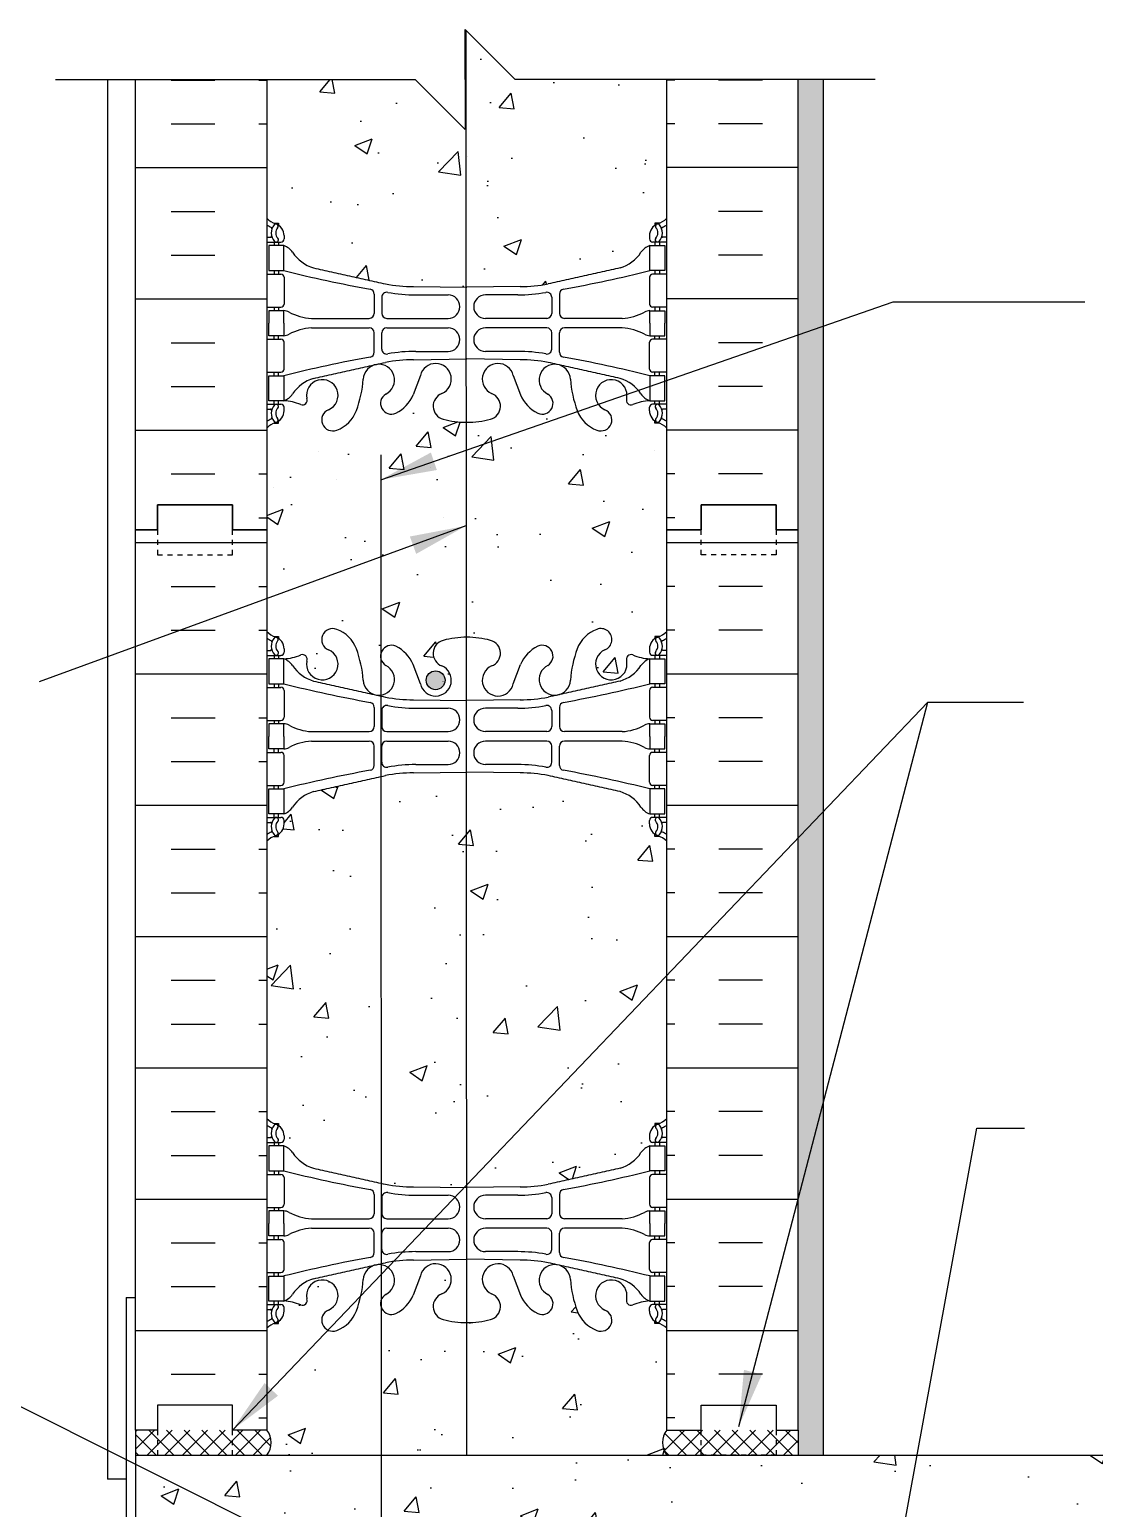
# Model space of a CAD drawing. Header units: inches. Extents: x 152.8 to 209.9, y 0.7 to 59.5.
# Drawn here: x 173.98 to 195.28, y 29.96 to 59.52 of the extents above; entities that cross this region are included whole.
import ezdxf

# ---------------------------------------------------------------- set-up
doc = ezdxf.new("R2010")
doc.units = ezdxf.units.IN
doc.header["$LTSCALE"] = 0.5
doc.header["$MEASUREMENT"] = 0
doc.linetypes.add('DASHED2', pattern=[0.375, 0.25, -0.125])
for name, color, linetype in [('HATCH', 12, 'Continuous'), ('line25', 2, 'Continuous'), ('LINE3', 3, 'Continuous'), ('LINE50', 5, 'Continuous'), ('LINE9', 9, 'Continuous'), ('TEXT', 4, 'Continuous'), ('Web_Edge', 9, 'Continuous')]:
    doc.layers.add(name, color=color, linetype=linetype)
doc.styles.add('DIM', font='romans.shx', dxfattribs={"width": 0.7})
doc.dimstyles.new('ext_12', dxfattribs={"dimscale": 12, "dimtxt": 0.09375, "dimasz": 0.09375, "dimexe": 0.09375, "dimexo": 0.0625, "dimgap": 0.0625, "dimtad": 1, "dimdec": 1, "dimzin": 3, "dimdsep": 46, "dimlunit": 4, "dimtxsty": 'DIM', "dimcen": 0.09, "dimdle": 0.09375, "dimclrt": 4, "dimadec": 0, "dimazin": 0, "dimtfac": 1, "dimtdec": 1, "dimtmove": 2, "dimatfit": 3, "dimfxl": 1, "dimfrac": 2, "dimtolj": 1, "dimtzin": 0, "dimarcsym": 0})

msp = doc.modelspace()

# ---------------------------------------------------------------- hatches: boundary and pattern name
at = {"layer": 'HATCH'}
h = msp.add_hatch(dxfattribs=at)
h.set_pattern_fill('AR-CONC', color=256, scale=0.5)
edge = h.paths.add_edge_path()
edge.add_line((182.707, 54.371), (181.661, 54.386))
edge.add_arc((181.656, 57.37), 2.984, 259.2546, 270.0995, ccw=False)
edge.add_spline(control_points=[(181.099, 54.439), (179.662, 54.759)], knot_values=[0, 0, 1, 1], degree=1, periodic=0)
edge.add_arc((179.869, 55.473), 0.743, 212.7919, 253.8107, ccw=False)
edge.add_arc((178.946, 54.862), 0.364, 34.9775, 70.3387)
edge.add_line((179.068, 55.204), (179.068, 54.704))
edge.add_line((179.068, 54.704), (178.768, 54.704))
edge.add_line((178.768, 54.704), (178.768, 55.204))
edge.add_line((178.768, 55.204), (178.963, 55.204))
edge.add_line((178.963, 55.204), (178.963, 55.274))
edge.add_line((178.963, 55.274), (178.727, 55.274))
edge.add_line((178.727, 55.274), (178.727, 58.514))
edge.add_line((178.727, 58.514), (178.566, 58.514))
edge.add_line((178.566, 58.514), (174.499, 58.524))
edge.add_line((174.499, 58.524), (181.696, 58.524))
edge.add_line((181.696, 58.524), (182.696, 57.524))
edge.add_line((182.696, 57.524), (182.696, 58.524))
edge.add_line((182.696, 58.524), (182.705, 59.515))
edge.add_line((182.705, 59.515), (182.707, 54.371))
h.paths.add_polyline_path([(178.928, 55.631, -0.498303), (178.943, 55.561, 0.373015), (178.949, 55.351, -1), (178.883, 55.29, -0.373584), (178.874, 55.618, -0.348752), (178.929, 55.631, 0.023531), (178.907, 55.64, -0.017922), (178.873, 55.653), (178.963, 55.653), (178.963, 55.612, 0.040089)], flags=16)
edge = h.paths.add_edge_path()
edge.add_line((186.727, 58.524), (183.696, 58.524))
edge.add_line((183.696, 58.524), (182.705, 59.515))
edge.add_line((182.705, 59.515), (182.707, 54.371))
edge.add_line((182.707, 54.371), (182.727, 54.371))
edge.add_line((182.727, 54.371), (183.794, 54.386))
edge.add_arc((183.799, 57.37), 2.984, 269.9005, 280.7454)
edge.add_spline(control_points=[(184.356, 54.439), (185.793, 54.759)], knot_values=[0, 0, 1, 1], degree=1, periodic=0)
edge.add_arc((185.586, 55.473), 0.743, 286.1893, 327.2081)
edge.add_arc((186.509, 54.862), 0.364, 109.6613, 145.0225, ccw=False)
edge.add_line((186.386, 55.204), (186.491, 55.204))
edge.add_line((186.491, 55.204), (186.491, 55.274))
edge.add_line((186.491, 55.274), (186.444, 55.274))
edge.add_arc((186.444, 55.337), 0.0625, 180, 270, ccw=False)
edge.add_line((186.381, 55.337), (186.381, 55.404))
edge.add_arc((186.631, 55.404), 0.25, 124.0558, 180, ccw=False)
edge.add_line((186.491, 55.612), (186.491, 55.653))
edge.add_line((186.491, 55.653), (186.581, 55.653))
edge.add_arc((186.381, 56.112), 0.5, 293.5782, 313.7891)
edge.add_line((186.727, 55.751), (186.727, 58.524))
h.paths.add_polyline_path([(182.709, 51.674, -0.065815), (182.253, 51.736, -0.734872), (182.23, 52.247, 1.612474), (181.799, 52.607), (181.656, 52.22, -0.173075), (181.31, 51.853, -0.940793), (181.107, 52.236, 1.753171), (180.656, 52.533, -0.068226), (180.52, 51.905, -0.21345), (180.128, 51.516, -1), (179.964, 51.924, 2.087231), (179.53, 52.149, -0.669601), (179.398, 52.029, 0.085348), (179.068, 52.104), (178.963, 52.104), (178.963, 52.034), (179.011, 52.034, -0.414214), (179.073, 51.972), (179.073, 51.904, -0.249069), (178.963, 51.697), (178.963, 51.656), (178.873, 51.656, 0.088416), (178.727, 51.558), (178.727, 49.808), (179.053, 49.933), (178.951, 49.63), (178.727, 49.781), (178.727, 49.524), (178.727, 47.489, 0.088416), (178.873, 47.392), (178.963, 47.392), (178.963, 47.35, -0.249069), (179.073, 47.143), (179.073, 47.076, -0.414214), (179.011, 47.013), (178.963, 47.013), (178.963, 46.943), (179.068, 46.943, 0.085348), (179.398, 47.019, -0.669601), (179.53, 46.899, 2.087231), (179.964, 47.123, -1), (180.128, 47.532, -0.21345), (180.52, 47.143, -0.068226), (180.656, 46.515, 0.019661), (180.658, 46.49), (181.007, 46.49), (181.007, 46.954, -0.611643), (181.31, 47.195, -0.173075), (181.656, 46.828), (181.782, 46.488), (181.918, 46.487, -0.03635), (181.916, 46.514, -1), (182.291, 46.514, -0.92985), (181.918, 46.487), (181.782, 46.488), (181.799, 46.441, 1.612474), (182.23, 46.801, -0.734872), (182.253, 47.312, -0.066123), (182.711, 47.374)])
h.paths.add_polyline_path([(182.012, 51.168), (181.713, 51.194), (181.954, 51.481)], flags=16)
edge = h.paths.add_edge_path()
edge.add_spline(control_points=[(181.008, 44.589), (180.532, 44.483)], knot_values=[0.605058, 0.605058, 0.936185, 0.936185], degree=1, periodic=0)
edge.add_spline(control_points=[(180.532, 44.483), (180.358, 44.444)], knot_values=[0.484046, 0.484046, 0.605058, 0.605058], degree=1, periodic=0)
edge.add_spline(control_points=[(180.358, 44.444), (180.195, 44.408)], knot_values=[0.371012, 0.371012, 0.484046, 0.484046], degree=1, periodic=0)
edge.add_spline(control_points=[(180.195, 44.408), (179.662, 44.289)], knot_values=[0, 0, 0.371012, 0.371012], degree=1, periodic=0)
edge.add_arc((179.869, 43.575), 0.743, 106.1893, 147.2081)
edge.add_arc((178.946, 44.186), 0.364, 289.6613, 325.0225, ccw=False)
edge.add_line((179.068, 43.843), (178.963, 43.843))
edge.add_line((178.963, 43.843), (178.963, 43.773))
edge.add_line((178.963, 43.773), (179.011, 43.773))
edge.add_arc((179.011, 43.711), 0.0625, 0, 90, ccw=False)
edge.add_line((179.073, 43.711), (179.073, 43.643))
edge.add_arc((178.823, 43.643), 0.25, 304.0558, 360, ccw=False)
edge.add_line((178.963, 43.436), (178.963, 43.394))
edge.add_line((178.963, 43.394), (178.873, 43.394))
edge.add_arc((179.073, 42.936), 0.5, 113.5782, 133.7891)
edge.add_line((178.727, 43.297), (178.727, 37.751))
edge.add_arc((179.073, 38.112), 0.5, 226.2109, 246.4218)
edge.add_line((178.873, 37.653), (178.963, 37.653))
edge.add_line((178.963, 37.653), (178.963, 37.612))
edge.add_arc((178.823, 37.404), 0.25, 0, 55.9442, ccw=False)
edge.add_line((179.073, 37.404), (179.073, 37.337))
edge.add_arc((179.011, 37.337), 0.0625, -90, 0, ccw=False)
edge.add_line((179.011, 37.274), (178.963, 37.274))
edge.add_line((178.963, 37.274), (178.963, 37.204))
edge.add_line((178.963, 37.204), (179.068, 37.204))
edge.add_arc((178.946, 36.862), 0.364, 34.9775, 70.3387, ccw=False)
edge.add_arc((179.869, 37.473), 0.743, 212.7919, 253.8107)
edge.add_spline(control_points=[(179.662, 36.759), (181.01, 36.459)], knot_values=[0, 0, 0.937764, 0.937764], degree=1, periodic=0)
edge.add_line((181.01, 36.459), (181.008, 44.589))
edge = h.paths.add_edge_path()
edge.add_line((182.712, 44.677), (181.661, 44.661))
edge.add_arc((181.656, 41.678), 2.984, 89.9005, 100.7454)
edge.add_spline(control_points=[(181.099, 44.609), (181.008, 44.589)], knot_values=[0.936185, 0.936185, 1, 1], degree=1, periodic=0)
edge.add_line((181.008, 44.589), (181.01, 36.459))
edge.add_spline(control_points=[(181.01, 36.459), (181.099, 36.439)], knot_values=[0.937764, 0.937764, 1, 1], degree=1, periodic=0)
edge.add_arc((181.656, 39.37), 2.984, 259.2546, 270.0995)
edge.add_line((181.661, 36.386), (182.716, 36.371))
edge.add_line((182.716, 36.371), (182.712, 44.677))
edge = h.paths.add_edge_path()
edge.add_arc((186.381, 42.936), 0.5, 46.2109, 66.4218)
edge.add_line((186.581, 43.394), (186.491, 43.394))
edge.add_line((186.491, 43.394), (186.491, 43.436))
edge.add_arc((186.631, 43.643), 0.25, 180, 235.9442, ccw=False)
edge.add_line((186.381, 43.643), (186.381, 43.711))
edge.add_arc((186.444, 43.711), 0.0625, 90, 180, ccw=False)
edge.add_line((186.444, 43.773), (186.491, 43.773))
edge.add_line((186.491, 43.773), (186.491, 43.843))
edge.add_line((186.491, 43.843), (186.386, 43.843))
edge.add_arc((186.509, 44.186), 0.364, 214.9775, 250.3387, ccw=False)
edge.add_arc((185.586, 43.575), 0.743, 32.7919, 73.8107)
edge.add_spline(control_points=[(185.793, 44.289), (184.356, 44.609)], knot_values=[0, 0, 1, 1], degree=1, periodic=0)
edge.add_arc((183.799, 41.678), 2.984, 79.2546, 90.0995)
edge.add_line((183.794, 44.661), (182.727, 44.677))
edge.add_line((182.727, 44.677), (182.712, 44.677))
edge.add_line((182.712, 44.677), (182.716, 36.371))
edge.add_line((182.716, 36.371), (182.727, 36.371))
edge.add_line((182.727, 36.371), (183.794, 36.386))
edge.add_arc((183.799, 39.37), 2.984, 269.9005, 280.7454)
edge.add_spline(control_points=[(184.356, 36.439), (185.793, 36.759)], knot_values=[0, 0, 1, 1], degree=1, periodic=0)
edge.add_arc((185.586, 37.473), 0.743, 286.1893, 327.2081)
edge.add_arc((186.509, 36.862), 0.364, 109.6613, 145.0225, ccw=False)
edge.add_line((186.386, 37.204), (186.491, 37.204))
edge.add_line((186.491, 37.204), (186.491, 37.274))
edge.add_line((186.491, 37.274), (186.444, 37.274))
edge.add_arc((186.444, 37.337), 0.0625, 180, 270, ccw=False)
edge.add_line((186.381, 37.337), (186.381, 37.404))
edge.add_arc((186.631, 37.404), 0.25, 124.0558, 180, ccw=False)
edge.add_line((186.491, 37.612), (186.491, 37.653))
edge.add_line((186.491, 37.653), (186.581, 37.653))
edge.add_arc((186.381, 38.112), 0.5, 293.5782, 313.7891)
edge.add_line((186.727, 37.751), (186.727, 43.297))
h.paths.add_polyline_path([(182.718, 33.674, -0.067107), (182.253, 33.736, -0.734872), (182.23, 34.247, 1.612474), (181.799, 34.607), (181.656, 34.22, -0.173075), (181.31, 33.853, -0.461116), (181.011, 33.993), (181.011, 31.024), (182.719, 31.024)])
h.paths.add_polyline_path([(181.011, 33.993, -0.135532), (181.01, 34.109), (181.01, 34.829, 0.42419), (180.657, 34.549, -0.069923), (180.52, 33.905, -0.21345), (180.128, 33.516, -1), (179.964, 33.924, 2.087231), (179.53, 34.149, -0.669601), (179.398, 34.029, 0.085348), (179.068, 34.104), (178.963, 34.104), (178.963, 34.034), (179.011, 34.034, -0.414214), (179.073, 33.972), (179.073, 33.904, -0.249069), (178.963, 33.697), (178.963, 33.656), (178.873, 33.656, 0.088416), (178.727, 33.558), (178.727, 31.524, -0.356204), (178.727, 31.024), (181.011, 31.024)])
h = msp.add_hatch(dxfattribs=at)
h.set_pattern_fill('AR-SAND', color=256, scale=0.25, style=0)
h.set_pattern_definition([(37.5, (147.4896, 14.54505), (-0.0157483, 0.481706), [0, -0.38, 0, -0.425, 0, -0.40625]), (7.5, (147.4896, 14.54505), (0.442444, 0.7055365), [0, -0.205, 0, -0.3425, 0, -0.13125]), (327.5, (147.1821, 14.54505), (0.7785355, 0.0014148), [0, -0.125, 0, -0.45, 0, -0.5875]), (317.5, (147.1821, 14.54505), (0.751532, 0.219419), [0, -0.0625, 0, -0.295, 0, -0.3375])])
h.paths.add_polyline_path([(189.852, 58.524), (189.352, 58.524), (189.352, 49.524), (189.352, 31.524), (189.352, 31.024), (189.852, 31.024)])
h = msp.add_hatch(dxfattribs=at)
h.set_pattern_fill('AR-CONC', color=256, scale=0.5, style=0)
h.paths.add_polyline_path([(185.327, 47.532, -1), (185.491, 47.123, 2.087231), (185.924, 46.899, -0.669601), (186.057, 47.019, 0.085348), (186.386, 46.943), (186.491, 46.943), (186.491, 47.013), (186.444, 47.013, -0.414214), (186.381, 47.076), (186.381, 47.143, -0.249069), (186.491, 47.35), (186.491, 47.392), (186.581, 47.392, 0.088416), (186.727, 47.489), (186.727, 49.524), (186.727, 51.558, 0.088416), (186.581, 51.656), (186.491, 51.656), (186.491, 51.697, -0.249069), (186.381, 51.904), (186.381, 51.972, -0.414214), (186.444, 52.034), (186.491, 52.034), (186.491, 52.104), (186.386, 52.104, 0.085348), (186.057, 52.029, -0.669601), (185.924, 52.149, 2.087231), (185.491, 51.924, -1), (185.327, 51.516, -0.21345), (184.935, 51.905, -0.068226), (184.799, 52.533, 1.753171), (184.348, 52.236, -0.940793), (184.145, 51.853, -0.173075), (183.799, 52.22), (183.656, 52.607, 1.612474), (183.225, 52.247, -0.734872), (183.202, 51.736, -0.068475), (182.727, 51.674, -0.002649), (182.709, 51.674), (182.711, 47.374, -0.002341), (182.727, 47.374, -0.068475), (183.202, 47.312, -0.734872), (183.225, 46.801, 1.612474), (183.656, 46.441), (183.799, 46.828, -0.173075), (184.145, 47.195, -0.940793), (184.348, 46.811, 1.753171), (184.799, 46.515, -0.068226), (184.935, 47.143, -0.21345)])
h = msp.add_hatch(dxfattribs=at)
h.set_pattern_fill('INSUL', color=256, scale=7, style=0)
h.set_pattern_definition([(0, (-2747.4342, -365.4856), (0, 2.625), []), (0, (-2747.4342, -364.6106), (0, 2.625), [0.875, -0.875]), (0, (-2747.4342, -363.7356), (0, 2.625), [0.875, -0.875])])
h.paths.add_polyline_path([(176.102, 31.524), (176.54, 31.524), (176.54, 32.024), (178.04, 32.024), (178.04, 31.524), (178.727, 31.524), (178.727, 49.524), (178.04, 49.524), (178.04, 50.024), (176.54, 50.024), (176.54, 49.524), (176.102, 49.524)])
h = msp.add_hatch(dxfattribs=at)
h.set_pattern_fill('INSUL', color=256, scale=7, style=0)
h.set_pattern_definition([(180, (3112.889, -365.4856), (0, 2.625), []), (180, (3112.889, -364.6106), (0, 2.625), [0.875, -0.875]), (180, (3112.889, -363.7356), (0, 2.625), [0.875, -0.875])])
h.paths.add_polyline_path([(189.352, 31.524), (188.915, 31.524), (188.915, 32.024), (187.415, 32.024), (187.415, 31.524), (186.727, 31.524), (186.727, 49.524), (187.415, 49.524), (187.415, 50.024), (188.915, 50.024), (188.915, 49.524), (189.352, 49.524)])
h = msp.add_hatch(dxfattribs=at)
h.set_pattern_fill('AR-CONC', color=256, scale=0.5, style=0)
h.paths.add_polyline_path([(184.935, 33.905, -0.068226), (184.799, 34.533, 1.753171), (184.348, 34.236, -0.940793), (184.145, 33.853, -0.173075), (183.799, 34.22), (183.656, 34.607, 1.612474), (183.225, 34.247, -0.734872), (183.202, 33.736, -0.068475), (182.727, 33.674, -0.001362), (182.718, 33.674), (182.719, 31.024), (187.415, 31.024), (187.415, 31.524), (186.727, 31.524), (186.727, 33.558, 0.088416), (186.581, 33.656), (186.491, 33.656), (186.491, 33.697, -0.249069), (186.381, 33.904), (186.381, 33.972, -0.414214), (186.444, 34.034), (186.491, 34.034), (186.491, 34.104), (186.386, 34.104, 0.085348), (186.057, 34.029, -0.669601), (185.924, 34.149, 2.087231), (185.491, 33.924, -1), (185.327, 33.516, -0.21345)])
h = msp.add_hatch(dxfattribs=at)
h.set_pattern_fill('ANSI37', color=256, scale=2, style=0)
h.paths.add_polyline_path([(178.727, 31.524), (178.04, 31.524), (178.04, 31.024), (178.727, 31.024, 0.356204)])
h.paths.add_polyline_path([(178.04, 31.524), (176.54, 31.524), (176.54, 31.024), (178.04, 31.024)])
h.paths.add_polyline_path([(176.54, 31.524), (176.102, 31.524), (176.102, 31.024), (176.54, 31.024)])
h.paths.add_polyline_path([(187.415, 31.524), (186.727, 31.524, 0.356204), (186.727, 31.024), (187.415, 31.024)])
h.paths.add_polyline_path([(189.352, 31.524), (188.915, 31.524), (188.915, 31.024), (189.352, 31.024)])
h.paths.add_polyline_path([(188.915, 31.524), (187.415, 31.524), (187.415, 31.024), (188.915, 31.024)])
h = msp.add_hatch(dxfattribs=at)
h.set_pattern_fill('AR-CONC', color=256, scale=0.5, style=0)
h.set_pattern_definition([(50, (145.4896, 14.545), (3.5863, -0.31376), [0.375, -4.125]), (355, (145.4896, 14.545), (-0.69376, 3.76096), [0.3, -3.3]), (100.4514, (145.7885, 14.519), (2.89255, 3.4472), [0.3187, -3.50571]), (46.184, (145.4896, 15.545), (5.3362, -0.8276), [0.5625, -6.1875]), (96.636, (145.9343, 15.476), (4.6733, 4.8706), [0.47805, -5.25856]), (351.184, (145.4896, 15.545), (4.6733, 4.8706), [0.45, -4.95]), (21, (145.9896, 15.295), (2.98454, -2.0131), [0.375, -4.125]), (326, (145.9896, 15.295), (1.21658, 3.62575), [0.3, -3.3]), (71.4514, (146.2383, 15.1273), (4.20111, 1.61265), [0.3187, -3.50571]), (37.5, (145.4896, 14.545), (0.0608, 1.66447), [0, -3.26, 0, -3.35, 0, -3.3125]), (7.5, (145.4896, 14.545), (1.31535, 1.97206), [0, -1.91, 0, -3.185, 0, -1.2625]), (327.5, (144.3746, 14.545), (2.669112, -0.112774), [0, -1.25, 0, -3.9, 0, -5.175]), (317.5, (143.8746, 14.545), (2.91593, 0.500525), [0, -1.625, 0, -2.59, 0, -3.675])])
h.paths.add_polyline_path([(207.971, 31.024), (176.102, 31.024), (176.102, 7.024), (184.102, 7.024), (196.227, 28.024), (207.971, 28.024)])
at = {"layer": 'LINE3'}
msp.add_hatch(color=256, dxfattribs=at).paths.add_polyline_path([(181.916, 46.514, 1), (182.291, 46.514, 1)])

# ---------------------------------------------------------------- linework, layer by layer
at = {"layer": 'HATCH'}
for p, q in [((176.816, 58.514), (177.691, 58.514)), ((178.566, 58.514), (178.727, 58.514)), ((186.889, 58.514), (186.727, 58.514)), ((188.639, 58.514), (187.764, 58.514)), ((176.816, 57.639), (177.691, 57.639)), ((178.566, 57.639), (178.727, 57.639)), ((186.889, 57.639), (186.727, 57.639)), ((188.639, 57.639), (187.764, 57.639)), ((182.733, 56.991), (182.733, 56.991)), ((176.102, 56.764), (178.727, 56.764)), ((189.352, 56.764), (186.727, 56.764)), ((176.816, 55.889), (177.691, 55.889)), ((188.639, 55.889), (187.764, 55.889)), ((176.816, 55.014), (177.691, 55.014)), ((188.639, 55.014), (187.764, 55.014)), ((176.102, 54.139), (178.727, 54.139)), ((189.352, 54.139), (186.727, 54.139)), ((176.816, 53.264), (177.691, 53.264)), ((188.639, 53.264), (187.764, 53.264)), ((176.816, 52.389), (177.691, 52.389)), ((188.639, 52.389), (187.764, 52.389)), ((176.102, 51.514), (178.727, 51.514)), ((181.713, 51.194), (181.954, 51.481)), ((182.012, 51.166), (181.954, 51.479)), ((189.352, 51.514), (186.727, 51.514)), ((181.713, 51.194), (182.012, 51.168)), ((181.818, 51.223), (181.818, 51.223)), ((179.756, 51.08), (179.756, 51.08)), ((181.417, 50.89), (181.417, 50.89)), ((186.488, 51.11), (186.488, 51.11)), ((176.816, 50.639), (177.691, 50.639)), ((178.566, 50.639), (178.727, 50.639)), ((182.007, 50.775), (182.007, 50.775)), ((186.889, 50.639), (186.727, 50.639)), ((188.639, 50.639), (187.764, 50.639)), ((178.862, 50.361), (178.862, 50.361)), ((180.114, 50.526), (180.114, 50.526)), ((178.566, 49.764), (178.727, 49.764)), ((178.727, 49.808), (179.052, 49.933)), ((178.727, 49.781), (178.95, 49.63)), ((178.951, 49.628), (179.052, 49.93)), ((182.262, 49.767), (182.262, 49.767)), ((186.889, 49.764), (186.727, 49.764)), ((176.102, 31.024), (178.102, 31.024))]:
    msp.add_line(p, q, dxfattribs=at)
for centre, start, end in [((178.421, 31.274), 320.7878, 39.2122), ((187.034, 31.274), 140.7878, 219.2122)]:
    msp.add_arc(centre, 0.395, start, end, dxfattribs=at)
at = {"layer": 'line25'}
for p, q in [((178.727, 58.524), (178.727, 49.524)), ((186.727, 49.524), (186.727, 58.524)), ((178.727, 49.524), (178.727, 31.524)), ((186.727, 31.524), (186.727, 49.524))]:
    msp.add_line(p, q, dxfattribs=at)
at = {"layer": 'LINE3'}
for p, q in [((182.705, 59.515), (182.719, 31.024)), ((181.006, 51.024), (181.016, 14.416))]:
    msp.add_line(p, q, dxfattribs=at)
msp.add_circle((182.104, 46.514), 0.188, dxfattribs=at)
at = {"layer": 'LINE50'}
for p, q in [((176.102, 49.524), (176.102, 58.524)), ((189.352, 49.524), (189.352, 58.524)), ((176.102, 31.524), (176.102, 49.524)), ((189.352, 31.524), (189.352, 49.524)), ((176.102, 31.024), (176.102, 7.024)), ((176.102, 31.024), (207.971, 31.024))]:
    msp.add_line(p, q, dxfattribs=at)
for points in [[(178.727, 49.524), (178.04, 49.524), (178.04, 50.024), (176.54, 50.024), (176.54, 49.524), (176.102, 49.524)], [(176.102, 49.524), (176.54, 49.524), (176.54, 50.024), (178.04, 50.024), (178.04, 49.524), (178.727, 49.524)], [(186.727, 49.524), (187.415, 49.524), (187.415, 50.024), (188.915, 50.024), (188.915, 49.524), (189.352, 49.524)], [(189.352, 49.524), (188.915, 49.524), (188.915, 50.024), (187.415, 50.024), (187.415, 49.524), (186.727, 49.524)], [(178.727, 31.524), (178.04, 31.524), (178.04, 32.024), (176.54, 32.024), (176.54, 31.524), (176.102, 31.524)], [(186.727, 31.524), (187.415, 31.524), (187.415, 32.024), (188.915, 32.024), (188.915, 31.524), (189.352, 31.524)]]:
    msp.add_lwpolyline(points, dxfattribs=at)
at = {"layer": 'LINE9'}
for p, q in [((182.696, 58.524), (182.696, 59.524)), ((182.696, 59.524), (183.696, 58.524)), ((174.499, 58.524), (181.696, 58.524)), ((175.54, 58.524), (175.54, 30.545)), ((182.696, 57.524), (181.696, 58.524)), ((182.696, 58.524), (182.696, 57.524)), ((190.893, 58.524), (183.696, 58.524)), ((189.852, 58.524), (189.852, 31.024)), ((175.915, 34.176), (175.915, 19.024)), ((175.915, 34.176), (176.102, 34.176)), ((176.102, 31.524), (176.102, 31.024)), ((189.352, 31.524), (189.352, 31.024)), ((175.915, 30.545), (175.54, 30.545))]:
    msp.add_line(p, q, dxfattribs=at)
at = {"layer": 'LINE9', "linetype": 'DASHED2', "ltscale": 0.15}
for points in [[(176.54, 49.524), (176.54, 49.524), (176.54, 49.024), (178.04, 49.024), (178.04, 49.524), (178.04, 49.524)], [(188.915, 49.524), (188.915, 49.524), (188.915, 49.024), (187.415, 49.024), (187.415, 49.524), (187.415, 49.524)], [(176.54, 31.524), (176.54, 31.524), (176.54, 31.024), (178.04, 31.024), (178.04, 31.524), (178.04, 31.524)], [(188.915, 31.524), (188.915, 31.524), (188.915, 31.024), (187.415, 31.024), (187.415, 31.524), (187.415, 31.524)]]:
    msp.add_lwpolyline(points, dxfattribs=at)
at = {"layer": 'TEXT'}
for points in [[(189.689, 57.544, 0, 0.36, 0), (190.769, 57.544, 0, 0, 0), (198.021, 57.544, 0, 0, 0)], [(176.726, 54.743, 0, 0.36, 0), (175.646, 54.743, 0, 0, 0), (168.6, 54.743, 0, 0, 0)], [(182.258, 46.485, 0, 0.36, 0), (181.314, 46.49, 0, 0, 0), (162.88, 46.485, 0, 0, 0)], [(175.572, 40.075, 0, 0.36, 0), (174.492, 40.075, 0, 0, 0), (167.421, 40.075, 0, 0, 0)]]:
    msp.add_lwpolyline(points, format="xyseb", dxfattribs=at)
at = {"layer": 'Web_Edge'}
for p, q in [((178.873, 55.653), (178.963, 55.653)), ((178.963, 55.653), (178.963, 55.612)), ((186.581, 55.653), (186.491, 55.653)), ((186.491, 55.653), (186.491, 55.612)), ((178.727, 55.374), (178.805, 55.374)), ((179.073, 55.404), (179.073, 55.337)), ((186.381, 55.404), (186.381, 55.337)), ((186.727, 55.374), (186.65, 55.374)), ((178.727, 55.274), (179.011, 55.274)), ((178.873, 55.274), (178.873, 55.204)), ((178.963, 55.274), (178.963, 55.204)), ((186.727, 55.274), (186.444, 55.274)), ((186.491, 55.274), (186.491, 55.204)), ((186.581, 55.274), (186.581, 55.204)), ((178.873, 54.704), (178.873, 54.634)), ((178.963, 54.704), (178.963, 54.634)), ((186.491, 54.704), (186.491, 54.634)), ((186.581, 54.704), (186.581, 54.634)), ((178.727, 54.634), (179.011, 54.634)), ((179.073, 54.572), (179.073, 54.037)), ((186.381, 54.572), (186.381, 54.037)), ((186.727, 54.634), (186.444, 54.634)), ((180.875, 54.235), (180.875, 53.85)), ((181.028, 54.172), (181.028, 53.85)), ((181.661, 54.386), (182.727, 54.371)), ((181.708, 54.218), (182.355, 54.218)), ((183.794, 54.386), (182.727, 54.371)), ((183.747, 54.218), (183.1, 54.218)), ((184.427, 54.172), (184.427, 53.85)), ((184.579, 54.235), (184.579, 53.85)), ((178.727, 53.974), (179.011, 53.974)), ((178.873, 53.974), (178.873, 53.904)), ((178.963, 53.974), (178.963, 53.904)), ((186.727, 53.974), (186.444, 53.974)), ((186.491, 53.974), (186.491, 53.904)), ((186.581, 53.974), (186.581, 53.904)), ((179.621, 53.749), (180.776, 53.75)), ((179.621, 53.56), (180.776, 53.559)), ((181.128, 53.75), (182.355, 53.75)), ((181.128, 53.559), (182.355, 53.559)), ((184.327, 53.75), (183.1, 53.75)), ((184.327, 53.559), (183.1, 53.559)), ((185.834, 53.749), (184.679, 53.75)), ((185.834, 53.56), (184.679, 53.559)), ((178.727, 53.334), (179.011, 53.334)), ((178.873, 53.334), (178.873, 53.404)), ((178.963, 53.334), (178.963, 53.404)), ((179.073, 52.737), (179.073, 53.272)), ((180.875, 53.074), (180.875, 53.459)), ((181.028, 53.136), (181.028, 53.459)), ((184.427, 53.136), (184.427, 53.459)), ((184.579, 53.074), (184.579, 53.459)), ((186.381, 52.737), (186.381, 53.272)), ((186.727, 53.334), (186.444, 53.334)), ((186.491, 53.334), (186.491, 53.404)), ((186.581, 53.334), (186.581, 53.404)), ((181.661, 52.923), (182.727, 52.938)), ((181.708, 53.091), (182.355, 53.091)), ((183.794, 52.923), (182.727, 52.938)), ((183.747, 53.091), (183.1, 53.091)), ((178.727, 52.674), (179.011, 52.674)), ((178.873, 52.604), (178.873, 52.674)), ((178.963, 52.604), (178.963, 52.674)), ((186.727, 52.674), (186.444, 52.674)), ((186.491, 52.604), (186.491, 52.674)), ((186.581, 52.604), (186.581, 52.674)), ((181.799, 52.607), (181.656, 52.22)), ((183.656, 52.607), (183.799, 52.22)), ((178.873, 52.034), (178.873, 52.104)), ((178.963, 52.034), (178.963, 52.104)), ((186.491, 52.034), (186.491, 52.104)), ((186.581, 52.034), (186.581, 52.104)), ((178.727, 52.034), (179.011, 52.034)), ((178.727, 51.934), (178.805, 51.934)), ((179.073, 51.904), (179.073, 51.972)), ((186.381, 51.904), (186.381, 51.972)), ((186.727, 52.034), (186.444, 52.034)), ((186.727, 51.934), (186.65, 51.934)), ((178.873, 51.656), (178.963, 51.656)), ((178.963, 51.656), (178.963, 51.697)), ((186.491, 51.656), (186.491, 51.697)), ((186.581, 51.656), (186.491, 51.656)), ((178.873, 47.392), (178.963, 47.392)), ((178.963, 47.392), (178.963, 47.35)), ((186.581, 47.392), (186.491, 47.392)), ((186.491, 47.392), (186.491, 47.35)), ((178.727, 47.113), (178.805, 47.113)), ((178.727, 47.013), (179.011, 47.013)), ((178.873, 47.013), (178.873, 46.943)), ((178.963, 47.013), (178.963, 46.943)), ((179.073, 47.143), (179.073, 47.076)), ((186.381, 47.143), (186.381, 47.076)), ((186.727, 47.013), (186.444, 47.013)), ((186.491, 47.013), (186.491, 46.943)), ((186.581, 47.013), (186.581, 46.943)), ((186.727, 47.113), (186.65, 47.113)), ((181.799, 46.441), (181.656, 46.828)), ((183.656, 46.441), (183.799, 46.828)), ((178.873, 46.443), (178.873, 46.373)), ((178.963, 46.443), (178.963, 46.373)), ((186.491, 46.443), (186.491, 46.373)), ((186.581, 46.443), (186.581, 46.373)), ((178.727, 46.373), (179.011, 46.373)), ((179.073, 46.311), (179.073, 45.776)), ((181.661, 46.125), (182.727, 46.109)), ((183.794, 46.125), (182.727, 46.109)), ((186.381, 46.311), (186.381, 45.776)), ((186.727, 46.373), (186.444, 46.373)), ((180.875, 45.973), (180.875, 45.589)), ((181.028, 45.911), (181.028, 45.589)), ((181.708, 45.957), (182.355, 45.957)), ((183.747, 45.957), (183.1, 45.957)), ((184.427, 45.911), (184.427, 45.589)), ((184.579, 45.973), (184.579, 45.589)), ((178.727, 45.713), (179.011, 45.713)), ((178.873, 45.713), (178.873, 45.643)), ((178.963, 45.713), (178.963, 45.643)), ((186.727, 45.713), (186.444, 45.713)), ((186.491, 45.713), (186.491, 45.643)), ((186.581, 45.713), (186.581, 45.643)), ((179.621, 45.488), (180.776, 45.489)), ((179.621, 45.299), (180.776, 45.298)), ((181.128, 45.489), (182.355, 45.489)), ((181.128, 45.298), (182.355, 45.298)), ((184.327, 45.489), (183.1, 45.489)), ((184.327, 45.298), (183.1, 45.298)), ((185.834, 45.488), (184.679, 45.489)), ((185.834, 45.299), (184.679, 45.298)), ((178.727, 45.073), (179.011, 45.073)), ((178.873, 45.073), (178.873, 45.143)), ((178.963, 45.073), (178.963, 45.143)), ((179.073, 44.476), (179.073, 45.011)), ((180.875, 44.813), (180.875, 45.198)), ((181.028, 44.875), (181.028, 45.198)), ((184.427, 44.875), (184.427, 45.198)), ((184.579, 44.813), (184.579, 45.198)), ((186.381, 44.476), (186.381, 45.011)), ((186.727, 45.073), (186.444, 45.073)), ((186.491, 45.073), (186.491, 45.143)), ((186.581, 45.073), (186.581, 45.143)), ((181.661, 44.661), (182.727, 44.677)), ((181.708, 44.829), (182.355, 44.829)), ((183.794, 44.661), (182.727, 44.677)), ((183.747, 44.829), (183.1, 44.829)), ((178.727, 44.413), (179.011, 44.413)), ((178.873, 44.343), (178.873, 44.413)), ((178.963, 44.343), (178.963, 44.413)), ((186.727, 44.413), (186.444, 44.413)), ((186.491, 44.343), (186.491, 44.413)), ((186.581, 44.343), (186.581, 44.413)), ((178.727, 43.773), (179.011, 43.773)), ((178.873, 43.773), (178.873, 43.843)), ((178.963, 43.773), (178.963, 43.843)), ((186.727, 43.773), (186.444, 43.773)), ((186.491, 43.773), (186.491, 43.843)), ((186.581, 43.773), (186.581, 43.843)), ((178.727, 43.673), (178.805, 43.673)), ((179.073, 43.643), (179.073, 43.711)), ((186.381, 43.643), (186.381, 43.711)), ((186.727, 43.673), (186.65, 43.673)), ((178.873, 43.394), (178.963, 43.394)), ((178.963, 43.394), (178.963, 43.436)), ((186.491, 43.394), (186.491, 43.436)), ((186.581, 43.394), (186.491, 43.394)), ((178.873, 37.653), (178.963, 37.653)), ((178.963, 37.653), (178.963, 37.612)), ((186.581, 37.653), (186.491, 37.653)), ((186.491, 37.653), (186.491, 37.612)), ((178.727, 37.374), (178.805, 37.374)), ((178.727, 37.274), (179.011, 37.274)), ((178.873, 37.274), (178.873, 37.204)), ((178.963, 37.274), (178.963, 37.204)), ((179.073, 37.404), (179.073, 37.337)), ((186.381, 37.404), (186.381, 37.337)), ((186.727, 37.274), (186.444, 37.274)), ((186.491, 37.274), (186.491, 37.204)), ((186.581, 37.274), (186.581, 37.204)), ((186.727, 37.374), (186.65, 37.374)), ((178.873, 36.704), (178.873, 36.634)), ((178.963, 36.704), (178.963, 36.634)), ((186.491, 36.704), (186.491, 36.634)), ((186.581, 36.704), (186.581, 36.634)), ((178.727, 36.634), (179.011, 36.634)), ((179.073, 36.572), (179.073, 36.037)), ((181.661, 36.386), (182.727, 36.371)), ((183.794, 36.386), (182.727, 36.371)), ((186.381, 36.572), (186.381, 36.037)), ((186.727, 36.634), (186.444, 36.634)), ((180.875, 36.235), (180.875, 35.85)), ((181.028, 36.172), (181.028, 35.85)), ((181.708, 36.218), (182.355, 36.218)), ((183.747, 36.218), (183.1, 36.218)), ((184.427, 36.172), (184.427, 35.85)), ((184.579, 36.235), (184.579, 35.85)), ((178.727, 35.974), (179.011, 35.974)), ((178.873, 35.974), (178.873, 35.904)), ((178.963, 35.974), (178.963, 35.904)), ((186.727, 35.974), (186.444, 35.974)), ((186.491, 35.974), (186.491, 35.904)), ((186.581, 35.974), (186.581, 35.904)), ((179.621, 35.749), (180.776, 35.75)), ((179.621, 35.56), (180.776, 35.559)), ((181.128, 35.75), (182.355, 35.75)), ((181.128, 35.559), (182.355, 35.559)), ((184.327, 35.75), (183.1, 35.75)), ((184.327, 35.559), (183.1, 35.559)), ((185.834, 35.749), (184.679, 35.75)), ((185.834, 35.56), (184.679, 35.559)), ((178.727, 35.334), (179.011, 35.334)), ((178.873, 35.334), (178.873, 35.404)), ((178.963, 35.334), (178.963, 35.404)), ((179.073, 34.737), (179.073, 35.272)), ((180.875, 35.074), (180.875, 35.459)), ((181.028, 35.136), (181.028, 35.459)), ((184.427, 35.136), (184.427, 35.459)), ((184.579, 35.074), (184.579, 35.459)), ((186.381, 34.737), (186.381, 35.272)), ((186.727, 35.334), (186.444, 35.334)), ((186.491, 35.334), (186.491, 35.404)), ((186.581, 35.334), (186.581, 35.404)), ((181.661, 34.923), (182.727, 34.938)), ((181.708, 35.091), (182.355, 35.091)), ((183.794, 34.923), (182.727, 34.938)), ((183.747, 35.091), (183.1, 35.091)), ((178.727, 34.674), (179.011, 34.674)), ((178.873, 34.604), (178.873, 34.674)), ((178.963, 34.604), (178.963, 34.674)), ((181.799, 34.607), (181.656, 34.22)), ((183.656, 34.607), (183.799, 34.22)), ((186.727, 34.674), (186.444, 34.674)), ((186.491, 34.604), (186.491, 34.674)), ((186.581, 34.604), (186.581, 34.674)), ((178.727, 34.034), (179.011, 34.034)), ((178.873, 34.034), (178.873, 34.104)), ((178.963, 34.034), (178.963, 34.104)), ((186.727, 34.034), (186.444, 34.034)), ((186.491, 34.034), (186.491, 34.104)), ((186.581, 34.034), (186.581, 34.104)), ((178.727, 33.934), (178.805, 33.934)), ((179.073, 33.904), (179.073, 33.972)), ((186.381, 33.904), (186.381, 33.972)), ((186.727, 33.934), (186.65, 33.934)), ((178.873, 33.656), (178.963, 33.656)), ((178.963, 33.656), (178.963, 33.697)), ((186.491, 33.656), (186.491, 33.697)), ((186.581, 33.656), (186.491, 33.656))]:
    msp.add_line(p, q, dxfattribs=at)
for points in [[(178.768, 54.704), (179.068, 54.704), (179.068, 55.204), (178.768, 55.204)], [(186.686, 54.704), (186.386, 54.704), (186.386, 55.204), (186.686, 55.204)], [(178.768, 52.604), (179.068, 52.604), (179.068, 52.104), (178.768, 52.104)], [(186.686, 52.604), (186.386, 52.604), (186.386, 52.104), (186.686, 52.104)], [(178.768, 46.443), (179.068, 46.443), (179.068, 46.943), (178.768, 46.943)], [(186.686, 46.443), (186.386, 46.443), (186.386, 46.943), (186.686, 46.943)], [(178.768, 44.343), (179.068, 44.343), (179.068, 43.843), (178.768, 43.843)], [(186.686, 44.343), (186.386, 44.343), (186.386, 43.843), (186.686, 43.843)], [(178.768, 36.704), (179.068, 36.704), (179.068, 37.204), (178.768, 37.204)], [(186.686, 36.704), (186.386, 36.704), (186.386, 37.204), (186.686, 37.204)], [(178.768, 34.604), (179.068, 34.604), (179.068, 34.104), (178.768, 34.104)], [(186.686, 34.604), (186.386, 34.604), (186.386, 34.104), (186.686, 34.104)]]:
    msp.add_lwpolyline(points, close=True, dxfattribs=at)
for points in [[(179.068, 53.654), (179.068, 53.904), (178.768, 53.904), (178.768, 53.654)], [(186.386, 53.654), (186.386, 53.904), (186.686, 53.904), (186.686, 53.654)], [(179.068, 53.654), (179.068, 53.404), (178.768, 53.404), (178.768, 53.654)], [(186.386, 53.654), (186.386, 53.404), (186.686, 53.404), (186.686, 53.654)], [(179.068, 45.393), (179.068, 45.643), (178.768, 45.643), (178.768, 45.393)], [(186.386, 45.393), (186.386, 45.643), (186.686, 45.643), (186.686, 45.393)], [(179.068, 45.393), (179.068, 45.143), (178.768, 45.143), (178.768, 45.393)], [(186.386, 45.393), (186.386, 45.143), (186.686, 45.143), (186.686, 45.393)], [(179.068, 35.654), (179.068, 35.904), (178.768, 35.904), (178.768, 35.654)], [(186.386, 35.654), (186.386, 35.904), (186.686, 35.904), (186.686, 35.654)], [(179.068, 35.654), (179.068, 35.404), (178.768, 35.404), (178.768, 35.654)], [(186.386, 35.654), (186.386, 35.404), (186.686, 35.404), (186.686, 35.654)]]:
    msp.add_lwpolyline(points, dxfattribs=at)
for centre, radius, start, end in [((179.073, 56.112), 0.5, 226.2109, 250.5288), ((179.073, 56.112), 0.6, 234.7832, 245.0748), ((179.067, 55.459), 0.25, 140.1145, 222.4609), ((178.909, 55.59), 0.045, 321.448, 139.1879), ((178.823, 55.404), 0.25, 0, 70.5288), ((186.631, 55.404), 0.25, 109.4712, 180), ((186.545, 55.59), 0.045, 40.8121, 218.552), ((186.381, 56.112), 0.5, 289.4712, 313.7891), ((186.388, 55.459), 0.25, 317.5391, 39.8855), ((186.381, 56.112), 0.6, 294.9252, 305.2168), ((178.805, 55.394), 0.0196, 269.4032, 15.4901), ((178.811, 55.549), 0.021, 343.464, 63.9957), ((178.916, 55.321), 0.045, 222.4609, 42.4609), ((179.067, 55.459), 0.16, 140.0001, 222.4609), ((179.011, 55.337), 0.0625, 270, 0), ((186.444, 55.337), 0.0625, 180, 270), ((186.539, 55.321), 0.045, 137.5391, 317.5391), ((186.388, 55.459), 0.16, 317.5391, 39.9999), ((186.643, 55.549), 0.021, 116.0043, 196.536), ((186.649, 55.394), 0.0196, 164.5099, 270.5968), ((178.946, 54.862), 0.364, 34.9775, 70.3387), ((179.869, 55.473), 0.743, 212.7919, 253.8107), ((185.586, 55.473), 0.743, 286.1893, 327.2081), ((186.509, 54.862), 0.364, 109.6613, 145.0225), ((185.877, 82.125), 28.253, 256.0552, 259.6343), ((179.578, 82.125), 28.253, 280.3657, 283.9448), ((179.011, 54.572), 0.0625, 0, 90), ((181.656, 57.37), 2.984, 259.2546, 270.0995), ((183.799, 57.37), 2.984, 269.9005, 280.7454), ((186.444, 54.572), 0.0625, 90, 180), ((180.775, 54.235), 0.1, 360, 79.6343), ((181.128, 54.172), 0.1, 79.2546, 180), ((181.703, 57.202), 2.984, 259.2546, 270.0995), ((182.355, 53.984), 0.234, 270, 90), ((183.1, 53.984), 0.234, 90, 270), ((183.752, 57.202), 2.984, 269.9005, 280.7454), ((184.327, 54.172), 0.1, 0, 100.7454), ((184.679, 54.235), 0.1, 100.3657, 180), ((179.011, 54.037), 0.0625, 270, 0), ((179.064, 53.686), 0.219, 60.4937, 88.92), ((179.706, 54.906), 1.16, 242.5844, 265.8032), ((180.775, 53.85), 0.1, 270.0388, 360), ((181.128, 53.85), 0.1, 180, 270), ((184.327, 53.85), 0.1, 270, 0), ((184.679, 53.85), 0.1, 180, 269.9612), ((185.749, 54.906), 1.16, 274.1968, 297.4156), ((186.391, 53.686), 0.219, 91.08, 119.5063), ((186.444, 54.037), 0.0625, 180, 270), ((179.706, 52.403), 1.16, 94.1968, 117.4156), ((180.775, 53.459), 0.1, 0, 89.9612), ((181.128, 53.459), 0.1, 90, 180), ((182.355, 53.325), 0.234, 270, 90), ((183.1, 53.325), 0.234, 90, 270), ((184.327, 53.459), 0.1, 0, 90), ((184.679, 53.459), 0.1, 90.0388, 180), ((185.749, 52.403), 1.16, 62.5844, 85.8032), ((179.011, 53.272), 0.0625, 0, 90), ((179.064, 53.623), 0.219, 271.08, 299.5063), ((186.391, 53.623), 0.219, 240.4937, 268.92), ((186.444, 53.272), 0.0625, 90, 180), ((185.877, 25.184), 28.253, 100.3657, 103.9448), ((180.775, 53.074), 0.1, 280.3657, 0), ((181.128, 53.136), 0.1, 180, 280.7454), ((181.703, 50.107), 2.984, 89.9005, 100.7454), ((183.752, 50.107), 2.984, 79.2546, 90.0995), ((184.327, 53.136), 0.1, 259.2546, 0), ((184.679, 53.074), 0.1, 180, 259.6343), ((179.578, 25.184), 28.253, 76.0552, 79.6343), ((179.011, 52.737), 0.0625, 270, 0), ((180.969, 52.518), 0.314, 296.0652, 177.2643), ((181.656, 49.939), 2.984, 89.9005, 100.7454), ((182.104, 52.534), 0.314, 293.8084, 166.5854), ((183.351, 52.534), 0.314, 13.4146, 246.1916), ((183.799, 49.939), 2.984, 79.2546, 90.0995), ((184.486, 52.518), 0.314, 2.7357, 243.9348), ((186.444, 52.737), 0.0625, 180, 270), ((179.869, 51.836), 0.743, 106.1893, 147.2081), ((179.838, 52.211), 0.314, 293.8084, 191.4114), ((178.298, 52.714), 2.365, 339.9985, 355.6105), ((187.157, 52.714), 2.365, 184.3895, 200.0015), ((185.617, 52.211), 0.314, 348.5886, 246.1916), ((185.586, 51.836), 0.743, 32.7919, 73.8107), ((178.946, 52.447), 0.364, 289.6613, 325.0225), ((179.014, 51.109), 0.997, 66.8533, 86.8462), ((179.439, 52.116), 0.0968, 249.5669, 19.8449), ((181.22, 52.051), 0.217, 121.463, 294.4736), ((180.969, 52.521), 0.75, 297.0295, 336.3062), ((182.322, 51.995), 0.268, 109.9662, 255.2108), ((183.133, 51.995), 0.268, 284.7892, 70.0338), ((184.486, 52.521), 0.75, 203.6938, 242.9705), ((184.235, 52.051), 0.217, 245.5264, 58.537), ((186.015, 52.116), 0.0968, 160.1551, 290.4331), ((186.441, 51.109), 0.997, 93.1538, 113.1467), ((186.509, 52.447), 0.364, 214.9775, 250.3387), ((178.805, 51.915), 0.0196, 344.5099, 90.5968), ((179.067, 51.85), 0.25, 137.5391, 219.8855), ((178.811, 51.76), 0.021, 296.0043, 16.536), ((178.909, 51.719), 0.045, 220.8121, 38.552), ((178.916, 51.988), 0.045, 317.5391, 137.5391), ((179.067, 51.85), 0.16, 137.5391, 219.9999), ((178.823, 51.904), 0.25, 289.4712, 360), ((179.011, 51.972), 0.0625, 360, 90), ((180.046, 51.72), 0.22, 111.8037, 291.8037), ((179.889, 52.149), 0.677, 290.6803, 338.8761), ((185.566, 52.149), 0.677, 201.1239, 249.3197), ((185.409, 51.72), 0.22, 248.1963, 68.1963), ((186.444, 51.972), 0.0625, 90, 180), ((186.631, 51.904), 0.25, 180, 250.5288), ((186.539, 51.988), 0.045, 42.4609, 222.4609), ((186.545, 51.719), 0.045, 141.448, 319.1879), ((186.388, 51.85), 0.16, 320.0001, 42.4609), ((186.388, 51.85), 0.25, 320.1145, 42.4609), ((186.643, 51.76), 0.021, 163.464, 243.9957), ((186.649, 51.915), 0.0196, 89.4032, 195.4901), ((179.073, 51.197), 0.6, 114.9252, 125.2168), ((179.073, 51.197), 0.5, 109.4712, 133.7891), ((182.716, 53.428), 1.754, 254.7082, 270.3771), ((182.739, 53.428), 1.754, 269.6229, 285.2918), ((186.381, 51.197), 0.5, 46.2109, 70.5288), ((186.381, 51.197), 0.6, 54.7832, 65.0748), ((179.073, 47.85), 0.5, 226.2109, 250.5288), ((179.073, 47.85), 0.6, 234.7832, 245.0748), ((179.067, 47.198), 0.25, 140.1145, 222.4609), ((178.909, 47.329), 0.045, 321.448, 139.1879), ((178.823, 47.143), 0.25, 0, 70.5288), ((180.046, 47.328), 0.22, 68.1963, 248.1963), ((179.889, 46.899), 0.677, 21.1239, 69.3197), ((182.322, 47.053), 0.268, 104.7892, 250.0338), ((182.716, 45.62), 1.754, 89.6229, 105.2918), ((182.739, 45.62), 1.754, 74.7082, 90.3771), ((183.133, 47.053), 0.268, 289.9662, 75.2108), ((185.566, 46.899), 0.677, 110.6803, 158.8761), ((185.409, 47.328), 0.22, 291.8037, 111.8037), ((186.631, 47.143), 0.25, 109.4712, 180), ((186.545, 47.329), 0.045, 40.8121, 218.552), ((186.381, 47.85), 0.5, 289.4712, 313.7891), ((186.388, 47.198), 0.25, 317.5391, 39.8855), ((186.381, 47.85), 0.6, 294.9252, 305.2168), ((178.805, 47.133), 0.0196, 269.4032, 15.4901), ((178.811, 47.287), 0.021, 343.464, 63.9957), ((178.916, 47.059), 0.045, 222.4609, 42.4609), ((179.067, 47.198), 0.16, 140.0001, 222.4609), ((179.011, 47.076), 0.0625, 270, 0), ((179.014, 47.939), 0.997, 273.1538, 293.1467), ((179.439, 46.931), 0.0968, 340.1551, 110.4331), ((179.838, 46.837), 0.314, 168.5886, 66.1916), ((178.298, 46.334), 2.365, 4.3895, 20.0015), ((181.22, 46.997), 0.217, 65.5264, 238.537), ((180.969, 46.527), 0.75, 23.6938, 62.9705), ((184.486, 46.527), 0.75, 117.0295, 156.3062), ((184.235, 46.997), 0.217, 301.463, 114.4736), ((187.157, 46.334), 2.365, 159.9985, 175.6105), ((185.617, 46.837), 0.314, 113.8084, 11.4114), ((186.015, 46.931), 0.0968, 69.5669, 199.8449), ((186.441, 47.939), 0.997, 246.8533, 266.8462), ((186.444, 47.076), 0.0625, 180, 270), ((186.539, 47.059), 0.045, 137.5391, 317.5391), ((186.388, 47.198), 0.16, 317.5391, 39.9999), ((186.643, 47.287), 0.021, 116.0043, 196.536), ((186.649, 47.133), 0.0196, 164.5099, 270.5968), ((178.946, 46.601), 0.364, 34.9775, 70.3387), ((179.869, 47.212), 0.743, 212.7919, 253.8107), ((180.969, 46.53), 0.314, 182.7357, 63.9348), ((182.104, 46.514), 0.314, 193.4146, 66.1916), ((183.351, 46.514), 0.314, 113.8084, 346.5854), ((184.486, 46.53), 0.314, 116.0652, 357.2643), ((185.586, 47.212), 0.743, 286.1893, 327.2081), ((186.509, 46.601), 0.364, 109.6613, 145.0225), ((185.877, 73.864), 28.253, 256.0552, 259.6343), ((179.578, 73.864), 28.253, 280.3657, 283.9448), ((179.011, 46.311), 0.0625, 0, 90), ((181.656, 49.109), 2.984, 259.2546, 270.0995), ((183.799, 49.109), 2.984, 269.9005, 280.7454), ((186.444, 46.311), 0.0625, 90, 180), ((180.775, 45.973), 0.1, 360, 79.6343), ((181.128, 45.911), 0.1, 79.2546, 180), ((181.703, 48.941), 2.984, 259.2546, 270.0995), ((182.355, 45.723), 0.234, 270, 90), ((183.1, 45.723), 0.234, 90, 270), ((183.752, 48.941), 2.984, 269.9005, 280.7454), ((184.327, 45.911), 0.1, 0, 100.7454), ((184.679, 45.973), 0.1, 100.3657, 180), ((179.011, 45.776), 0.0625, 270, 0), ((179.064, 45.425), 0.219, 60.4937, 88.92), ((179.706, 46.644), 1.16, 242.5844, 265.8032), ((180.775, 45.589), 0.1, 270.0388, 360), ((181.128, 45.589), 0.1, 180, 270), ((184.327, 45.589), 0.1, 270, 0), ((184.679, 45.589), 0.1, 180, 269.9612), ((185.749, 46.644), 1.16, 274.1968, 297.4156), ((186.391, 45.425), 0.219, 91.08, 119.5063), ((186.444, 45.776), 0.0625, 180, 270), ((179.706, 44.142), 1.16, 94.1968, 117.4156), ((180.775, 45.198), 0.1, 0, 89.9612), ((181.128, 45.198), 0.1, 90, 180), ((182.355, 45.064), 0.234, 270, 90), ((183.1, 45.064), 0.234, 90, 270), ((184.327, 45.198), 0.1, 0, 90), ((184.679, 45.198), 0.1, 90.0388, 180), ((185.749, 44.142), 1.16, 62.5844, 85.8032), ((179.011, 45.011), 0.0625, 0, 90), ((179.064, 45.362), 0.219, 271.08, 299.5063), ((186.391, 45.362), 0.219, 240.4937, 268.92), ((186.444, 45.011), 0.0625, 90, 180), ((185.877, 16.923), 28.253, 100.3657, 103.9448), ((180.775, 44.813), 0.1, 280.3657, 0), ((181.128, 44.875), 0.1, 180, 280.7454), ((181.656, 41.678), 2.984, 89.9005, 100.7454), ((181.703, 41.845), 2.984, 89.9005, 100.7454), ((183.752, 41.845), 2.984, 79.2546, 90.0995), ((183.799, 41.678), 2.984, 79.2546, 90.0995), ((184.327, 44.875), 0.1, 259.2546, 0), ((184.679, 44.813), 0.1, 180, 259.6343), ((179.578, 16.923), 28.253, 76.0552, 79.6343), ((179.011, 44.476), 0.0625, 270, 0), ((186.444, 44.476), 0.0625, 180, 270), ((179.869, 43.575), 0.743, 106.1893, 147.2081), ((185.586, 43.575), 0.743, 32.7919, 73.8107), ((178.916, 43.727), 0.045, 317.5391, 137.5391), ((179.011, 43.711), 0.0625, 360, 90), ((178.946, 44.186), 0.364, 289.6613, 325.0225), ((186.509, 44.186), 0.364, 214.9775, 250.3387), ((186.444, 43.711), 0.0625, 90, 180), ((186.539, 43.727), 0.045, 42.4609, 222.4609), ((179.073, 42.936), 0.6, 114.9252, 125.2168), ((178.805, 43.654), 0.0196, 344.5099, 90.5968), ((179.067, 43.589), 0.25, 137.5391, 219.8855), ((178.811, 43.499), 0.021, 296.0043, 16.536), ((178.909, 43.458), 0.045, 220.8121, 38.552), ((179.067, 43.589), 0.16, 137.5391, 219.9999), ((178.823, 43.643), 0.25, 289.4712, 360), ((186.631, 43.643), 0.25, 180, 250.5288), ((186.545, 43.458), 0.045, 141.448, 319.1879), ((186.388, 43.589), 0.16, 320.0001, 42.4609), ((186.388, 43.589), 0.25, 320.1145, 42.4609), ((186.643, 43.499), 0.021, 163.464, 243.9957), ((186.649, 43.654), 0.0196, 89.4032, 195.4901), ((186.381, 42.936), 0.6, 54.7832, 65.0748), ((179.073, 42.936), 0.5, 109.4712, 133.7891), ((186.381, 42.936), 0.5, 46.2109, 70.5288), ((179.073, 38.112), 0.5, 226.2109, 250.5288), ((179.073, 38.112), 0.6, 234.7832, 245.0748), ((179.067, 37.459), 0.25, 140.1145, 222.4609), ((178.811, 37.549), 0.021, 343.464, 63.9957), ((178.909, 37.59), 0.045, 321.448, 139.1879), ((178.823, 37.404), 0.25, 0, 70.5288), ((179.067, 37.459), 0.16, 140.0001, 222.4609), ((186.631, 37.404), 0.25, 109.4712, 180), ((186.545, 37.59), 0.045, 40.8121, 218.552), ((186.388, 37.459), 0.16, 317.5391, 39.9999), ((186.381, 38.112), 0.5, 289.4712, 313.7891), ((186.388, 37.459), 0.25, 317.5391, 39.8855), ((186.643, 37.549), 0.021, 116.0043, 196.536), ((186.381, 38.112), 0.6, 294.9252, 305.2168), ((178.805, 37.394), 0.0196, 269.4032, 15.4901), ((178.916, 37.321), 0.045, 222.4609, 42.4609), ((179.011, 37.337), 0.0625, 270, 0), ((186.444, 37.337), 0.0625, 180, 270), ((186.539, 37.321), 0.045, 137.5391, 317.5391), ((186.649, 37.394), 0.0196, 164.5099, 270.5968), ((178.946, 36.862), 0.364, 34.9775, 70.3387), ((179.869, 37.473), 0.743, 212.7919, 253.8107), ((185.586, 37.473), 0.743, 286.1893, 327.2081), ((186.509, 36.862), 0.364, 109.6613, 145.0225), ((185.877, 64.125), 28.253, 256.0552, 259.6343), ((179.578, 64.125), 28.253, 280.3657, 283.9448), ((179.011, 36.572), 0.0625, 0, 90), ((181.656, 39.37), 2.984, 259.2546, 270.0995), ((183.799, 39.37), 2.984, 269.9005, 280.7454), ((186.444, 36.572), 0.0625, 90, 180), ((180.775, 36.235), 0.1, 360, 79.6343), ((181.128, 36.172), 0.1, 79.2546, 180), ((181.703, 39.202), 2.984, 259.2546, 270.0995), ((182.355, 35.984), 0.234, 270, 90), ((183.1, 35.984), 0.234, 90, 270), ((183.752, 39.202), 2.984, 269.9005, 280.7454), ((184.327, 36.172), 0.1, 0, 100.7454), ((184.679, 36.235), 0.1, 100.3657, 180), ((179.011, 36.037), 0.0625, 270, 0), ((179.064, 35.686), 0.219, 60.4937, 88.92), ((179.706, 36.906), 1.16, 242.5844, 265.8032), ((180.775, 35.85), 0.1, 270.0388, 360), ((181.128, 35.85), 0.1, 180, 270), ((184.327, 35.85), 0.1, 270, 0), ((184.679, 35.85), 0.1, 180, 269.9612), ((185.749, 36.906), 1.16, 274.1968, 297.4156), ((186.391, 35.686), 0.219, 91.08, 119.5063), ((186.444, 36.037), 0.0625, 180, 270), ((179.706, 34.403), 1.16, 94.1968, 117.4156), ((180.775, 35.459), 0.1, 0, 89.9612), ((181.128, 35.459), 0.1, 90, 180), ((182.355, 35.325), 0.234, 270, 90), ((183.1, 35.325), 0.234, 90, 270), ((184.327, 35.459), 0.1, 0, 90), ((184.679, 35.459), 0.1, 90.0388, 180), ((185.749, 34.403), 1.16, 62.5844, 85.8032), ((179.011, 35.272), 0.0625, 0, 90), ((179.064, 35.623), 0.219, 271.08, 299.5063), ((186.391, 35.623), 0.219, 240.4937, 268.92), ((186.444, 35.272), 0.0625, 90, 180), ((185.877, 7.184), 28.253, 100.3657, 103.9448), ((180.775, 35.074), 0.1, 280.3657, 0), ((181.128, 35.136), 0.1, 180, 280.7454), ((181.656, 31.939), 2.984, 89.9005, 100.7454), ((181.703, 32.107), 2.984, 89.9005, 100.7454), ((183.752, 32.107), 2.984, 79.2546, 90.0995), ((183.799, 31.939), 2.984, 79.2546, 90.0995), ((184.327, 35.136), 0.1, 259.2546, 0), ((184.679, 35.074), 0.1, 180, 259.6343), ((179.578, 7.184), 28.253, 76.0552, 79.6343), ((179.011, 34.737), 0.0625, 270, 0), ((180.969, 34.518), 0.314, 296.0652, 177.2643), ((182.104, 34.534), 0.314, 293.8084, 166.5854), ((183.351, 34.534), 0.314, 13.4146, 246.1916), ((184.486, 34.518), 0.314, 2.7357, 243.9348), ((186.444, 34.737), 0.0625, 180, 270), ((179.869, 33.836), 0.743, 106.1893, 147.2081), ((179.838, 34.211), 0.314, 293.8084, 191.4114), ((178.298, 34.714), 2.365, 339.9985, 355.6105), ((187.157, 34.714), 2.365, 184.3895, 200.0015), ((185.617, 34.211), 0.314, 348.5886, 246.1916), ((185.586, 33.836), 0.743, 32.7919, 73.8107), ((179.067, 33.85), 0.25, 137.5391, 219.8855), ((178.916, 33.988), 0.045, 317.5391, 137.5391), ((179.011, 33.972), 0.0625, 360, 90), ((178.946, 34.447), 0.364, 289.6613, 325.0225), ((179.014, 33.109), 0.997, 66.8533, 86.8462), ((179.439, 34.116), 0.0968, 249.5669, 19.8449), ((181.22, 34.051), 0.217, 121.463, 294.4736), ((180.969, 34.521), 0.75, 297.0295, 336.3062), ((182.322, 33.995), 0.268, 109.9662, 255.2108), ((183.133, 33.995), 0.268, 284.7892, 70.0338), ((184.486, 34.521), 0.75, 203.6938, 242.9705), ((184.235, 34.051), 0.217, 245.5264, 58.537), ((186.015, 34.116), 0.0968, 160.1551, 290.4331), ((186.441, 33.109), 0.997, 93.1538, 113.1467), ((186.509, 34.447), 0.364, 214.9775, 250.3387), ((186.444, 33.972), 0.0625, 90, 180), ((186.539, 33.988), 0.045, 42.4609, 222.4609), ((186.388, 33.85), 0.25, 320.1145, 42.4609), ((179.073, 33.197), 0.6, 114.9252, 125.2168), ((178.805, 33.915), 0.0196, 344.5099, 90.5968), ((178.811, 33.76), 0.021, 296.0043, 16.536), ((178.909, 33.719), 0.045, 220.8121, 38.552), ((179.067, 33.85), 0.16, 137.5391, 219.9999), ((178.823, 33.904), 0.25, 289.4712, 360), ((180.046, 33.72), 0.22, 111.8037, 291.8037), ((179.889, 34.149), 0.677, 290.6803, 338.8761), ((182.716, 35.428), 1.754, 254.7082, 270.3771), ((182.739, 35.428), 1.754, 269.6229, 285.2918), ((185.566, 34.149), 0.677, 201.1239, 249.3197), ((185.409, 33.72), 0.22, 248.1963, 68.1963), ((186.631, 33.904), 0.25, 180, 250.5288), ((186.545, 33.719), 0.045, 141.448, 319.1879), ((186.388, 33.85), 0.16, 320.0001, 42.4609), ((186.643, 33.76), 0.021, 163.464, 243.9957), ((186.649, 33.915), 0.0196, 89.4032, 195.4901), ((186.381, 33.197), 0.6, 54.7832, 65.0748), ((179.073, 33.197), 0.5, 109.4712, 133.7891), ((186.381, 33.197), 0.5, 46.2109, 70.5288)]:
    msp.add_arc(centre, radius, start, end, dxfattribs=at)
for points in [[(179.662, 54.759), (181.099, 54.439)], [(185.793, 54.759), (184.356, 54.439)], [(179.662, 52.55), (181.099, 52.87)], [(185.793, 52.55), (184.356, 52.87)], [(179.662, 46.498), (181.099, 46.177)], [(185.793, 46.498), (184.356, 46.177)], [(179.662, 44.289), (181.099, 44.609)], [(185.793, 44.289), (184.356, 44.609)], [(179.662, 36.759), (181.099, 36.439)], [(185.793, 36.759), (184.356, 36.439)], [(179.662, 34.55), (181.099, 34.87)], [(185.793, 34.55), (184.356, 34.87)]]:
    msp.add_open_spline(points, degree=1, dxfattribs=at)

# ---------------------------------------------------------------- leaders
at = {"layer": 'TEXT'}
for points in [[(181.006, 50.524), (191.256, 54.08), (195.084, 54.08)], [(182.709, 49.601), (174.177, 46.485)], [(178.04, 31.524), (191.946, 46.077), (193.86, 46.077)], [(188.165, 31.593), (191.946, 46.077), (193.86, 46.077)], [(190.958, 26.79), (192.924, 37.561), (193.881, 37.561)], [(180.321, 28.731), (170.165, 33.81), (165.426, 33.81)]]:
    msp.add_leader(points, dimstyle='ext_12', override={"dimgap": 0.0625, "dimtad": 0}, dxfattribs=at)

doc.saveas('drawing.dxf')
